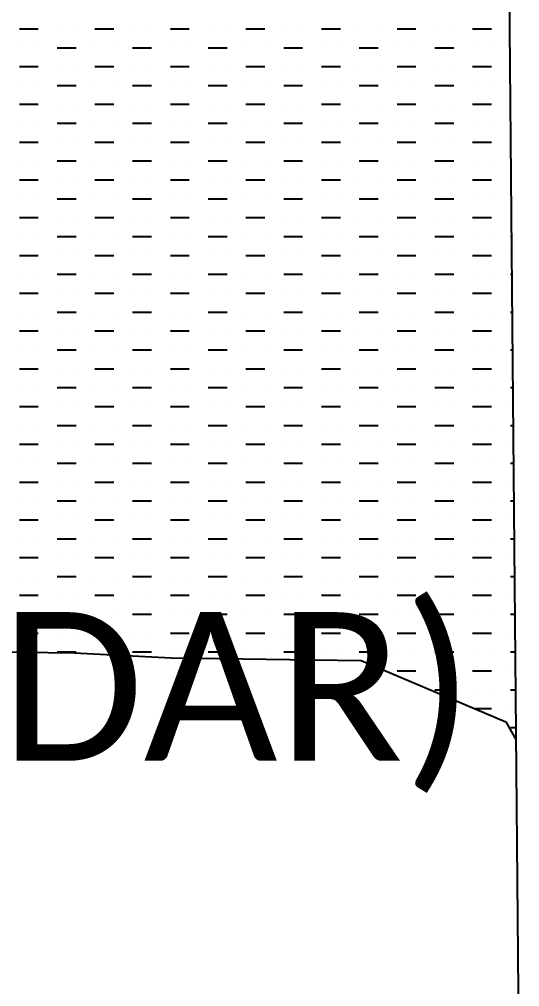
# Model space of a CAD drawing. Header units: metres. Extents: x 268261 to 270041, y 2134369 to 2136978.
# Drawn here: x 269392 to 269729, y 2135674 to 2136324 of the extents above; entities that cross this region are included whole.
import ezdxf

# ---------------------------------------------------------------- set-up
doc = ezdxf.new("R2010")
doc.units = ezdxf.units.M
doc.layers.add('MUDFLATS', color=40, linetype='Continuous')
doc.layers.add('VILLAGE NAME', color=250, linetype='Continuous')
doc.styles.add('MtXpl_Calibri', font='calibri.ttf')

msp = doc.modelspace()

# ---------------------------------------------------------------- linework, layer by layer
at = {"color": 3}
msp.add_lwpolyline([(268857.34, 2136978.19), (269346.23, 2136809.51), (269716.76, 2136890.95), (269728.83, 2135570.42)], dxfattribs=at)
at = {"layer": 'MUDFLATS', "linetype": 'Continuous'}
for p, q in [((269392.4, 2136317.8), (269405.1, 2136317.8)), ((269417.8, 2136317.8), (269417.8, 2136317.8)), ((269430.5, 2136317.8), (269430.5, 2136317.8)), ((269443.2, 2136317.8), (269455.9, 2136317.8)), ((269468.6, 2136317.8), (269468.6, 2136317.8)), ((269481.3, 2136317.8), (269481.3, 2136317.8)), ((269494, 2136317.8), (269506.7, 2136317.8)), ((269519.4, 2136317.8), (269519.4, 2136317.8)), ((269532.1, 2136317.8), (269532.1, 2136317.8)), ((269544.8, 2136317.8), (269557.5, 2136317.8)), ((269570.2, 2136317.8), (269570.2, 2136317.8)), ((269582.9, 2136317.8), (269582.9, 2136317.8)), ((269595.6, 2136317.8), (269608.3, 2136317.8)), ((269621, 2136317.8), (269621, 2136317.8)), ((269633.7, 2136317.8), (269633.7, 2136317.8)), ((269646.4, 2136317.8), (269659.1, 2136317.8)), ((269671.8, 2136317.8), (269671.8, 2136317.8)), ((269684.5, 2136317.8), (269684.5, 2136317.8)), ((269697.2, 2136317.8), (269709.9, 2136317.8)), ((269392.4, 2136305.1), (269392.4, 2136305.1)), ((269405.1, 2136305.1), (269405.1, 2136305.1)), ((269417.8, 2136305.1), (269430.5, 2136305.1)), ((269443.2, 2136305.1), (269443.2, 2136305.1)), ((269455.9, 2136305.1), (269455.9, 2136305.1)), ((269468.6, 2136305.1), (269481.3, 2136305.1)), ((269494, 2136305.1), (269494, 2136305.1)), ((269506.7, 2136305.1), (269506.7, 2136305.1)), ((269519.4, 2136305.1), (269532.1, 2136305.1)), ((269544.8, 2136305.1), (269544.8, 2136305.1)), ((269557.5, 2136305.1), (269557.5, 2136305.1)), ((269570.2, 2136305.1), (269582.9, 2136305.1)), ((269595.6, 2136305.1), (269595.6, 2136305.1)), ((269608.3, 2136305.1), (269608.3, 2136305.1)), ((269621, 2136305.1), (269633.7, 2136305.1)), ((269646.4, 2136305.1), (269646.4, 2136305.1)), ((269659.1, 2136305.1), (269659.1, 2136305.1)), ((269671.8, 2136305.1), (269684.5, 2136305.1)), ((269697.2, 2136305.1), (269697.2, 2136305.1)), ((269709.9, 2136305.1), (269709.9, 2136305.1)), ((269392.4, 2136292.4), (269405.1, 2136292.4)), ((269417.8, 2136292.4), (269417.8, 2136292.4)), ((269430.5, 2136292.4), (269430.5, 2136292.4)), ((269443.2, 2136292.4), (269455.9, 2136292.4)), ((269468.6, 2136292.4), (269468.6, 2136292.4)), ((269481.3, 2136292.4), (269481.3, 2136292.4)), ((269494, 2136292.4), (269506.7, 2136292.4)), ((269519.4, 2136292.4), (269519.4, 2136292.4)), ((269532.1, 2136292.4), (269532.1, 2136292.4)), ((269544.8, 2136292.4), (269557.5, 2136292.4)), ((269570.2, 2136292.4), (269570.2, 2136292.4)), ((269582.9, 2136292.4), (269582.9, 2136292.4)), ((269595.6, 2136292.4), (269608.3, 2136292.4)), ((269621, 2136292.4), (269621, 2136292.4)), ((269633.7, 2136292.4), (269633.7, 2136292.4)), ((269646.4, 2136292.4), (269659.1, 2136292.4)), ((269671.8, 2136292.4), (269671.8, 2136292.4)), ((269684.5, 2136292.4), (269684.5, 2136292.4)), ((269697.2, 2136292.4), (269709.9, 2136292.4)), ((269392.4, 2136279.7), (269392.4, 2136279.7)), ((269405.1, 2136279.7), (269405.1, 2136279.7)), ((269417.8, 2136279.7), (269430.5, 2136279.7)), ((269443.2, 2136279.7), (269443.2, 2136279.7)), ((269455.9, 2136279.7), (269455.9, 2136279.7)), ((269468.6, 2136279.7), (269481.3, 2136279.7)), ((269494, 2136279.7), (269494, 2136279.7)), ((269506.7, 2136279.7), (269506.7, 2136279.7)), ((269519.4, 2136279.7), (269532.1, 2136279.7)), ((269544.8, 2136279.7), (269544.8, 2136279.7)), ((269557.5, 2136279.7), (269557.5, 2136279.7)), ((269570.2, 2136279.7), (269582.9, 2136279.7)), ((269595.6, 2136279.7), (269595.6, 2136279.7)), ((269608.3, 2136279.7), (269608.3, 2136279.7)), ((269621, 2136279.7), (269633.7, 2136279.7)), ((269646.4, 2136279.7), (269646.4, 2136279.7)), ((269659.1, 2136279.7), (269659.1, 2136279.7)), ((269671.8, 2136279.7), (269684.5, 2136279.7)), ((269697.2, 2136279.7), (269697.2, 2136279.7)), ((269709.9, 2136279.7), (269709.9, 2136279.7)), ((269392.4, 2136267), (269405.1, 2136267)), ((269417.8, 2136267), (269417.8, 2136267)), ((269430.5, 2136267), (269430.5, 2136267)), ((269443.2, 2136267), (269455.9, 2136267)), ((269468.6, 2136267), (269468.6, 2136267)), ((269481.3, 2136267), (269481.3, 2136267)), ((269494, 2136267), (269506.7, 2136267)), ((269519.4, 2136267), (269519.4, 2136267)), ((269532.1, 2136267), (269532.1, 2136267)), ((269544.8, 2136267), (269557.5, 2136267)), ((269570.2, 2136267), (269570.2, 2136267)), ((269582.9, 2136267), (269582.9, 2136267)), ((269595.6, 2136267), (269608.3, 2136267)), ((269621, 2136267), (269621, 2136267)), ((269633.7, 2136267), (269633.7, 2136267)), ((269646.4, 2136267), (269659.1, 2136267)), ((269671.8, 2136267), (269671.8, 2136267)), ((269684.5, 2136267), (269684.5, 2136267)), ((269697.2, 2136267), (269709.9, 2136267)), ((269392.4, 2136254.3), (269392.4, 2136254.3)), ((269405.1, 2136254.3), (269405.1, 2136254.3)), ((269417.8, 2136254.3), (269430.5, 2136254.3)), ((269443.2, 2136254.3), (269443.2, 2136254.3)), ((269455.9, 2136254.3), (269455.9, 2136254.3)), ((269468.6, 2136254.3), (269481.3, 2136254.3)), ((269494, 2136254.3), (269494, 2136254.3)), ((269506.7, 2136254.3), (269506.7, 2136254.3)), ((269519.4, 2136254.3), (269532.1, 2136254.3)), ((269544.8, 2136254.3), (269544.8, 2136254.3)), ((269557.5, 2136254.3), (269557.5, 2136254.3)), ((269570.2, 2136254.3), (269582.9, 2136254.3)), ((269595.6, 2136254.3), (269595.6, 2136254.3)), ((269608.3, 2136254.3), (269608.3, 2136254.3)), ((269621, 2136254.3), (269633.7, 2136254.3)), ((269646.4, 2136254.3), (269646.4, 2136254.3)), ((269659.1, 2136254.3), (269659.1, 2136254.3)), ((269671.8, 2136254.3), (269684.5, 2136254.3)), ((269697.2, 2136254.3), (269697.2, 2136254.3)), ((269709.9, 2136254.3), (269709.9, 2136254.3)), ((269392.4, 2136241.6), (269405.1, 2136241.6)), ((269417.8, 2136241.6), (269417.8, 2136241.6)), ((269430.5, 2136241.6), (269430.5, 2136241.6)), ((269443.2, 2136241.6), (269455.9, 2136241.6)), ((269468.6, 2136241.6), (269468.6, 2136241.6)), ((269481.3, 2136241.6), (269481.3, 2136241.6)), ((269494, 2136241.6), (269506.7, 2136241.6)), ((269519.4, 2136241.6), (269519.4, 2136241.6)), ((269532.1, 2136241.6), (269532.1, 2136241.6)), ((269544.8, 2136241.6), (269557.5, 2136241.6)), ((269570.2, 2136241.6), (269570.2, 2136241.6)), ((269582.9, 2136241.6), (269582.9, 2136241.6)), ((269595.6, 2136241.6), (269608.3, 2136241.6)), ((269621, 2136241.6), (269621, 2136241.6)), ((269633.7, 2136241.6), (269633.7, 2136241.6)), ((269646.4, 2136241.6), (269659.1, 2136241.6)), ((269671.8, 2136241.6), (269671.8, 2136241.6)), ((269684.5, 2136241.6), (269684.5, 2136241.6)), ((269697.2, 2136241.6), (269709.9, 2136241.6)), ((269722.6, 2136241.6), (269722.6, 2136241.6)), ((269392.4, 2136228.9), (269392.4, 2136228.9)), ((269405.1, 2136228.9), (269405.1, 2136228.9)), ((269417.8, 2136228.9), (269430.5, 2136228.9)), ((269443.2, 2136228.9), (269443.2, 2136228.9)), ((269455.9, 2136228.9), (269455.9, 2136228.9)), ((269468.6, 2136228.9), (269481.3, 2136228.9)), ((269494, 2136228.9), (269494, 2136228.9)), ((269506.7, 2136228.9), (269506.7, 2136228.9)), ((269519.4, 2136228.9), (269532.1, 2136228.9)), ((269544.8, 2136228.9), (269544.8, 2136228.9)), ((269557.5, 2136228.9), (269557.5, 2136228.9)), ((269570.2, 2136228.9), (269582.9, 2136228.9)), ((269595.6, 2136228.9), (269595.6, 2136228.9)), ((269608.3, 2136228.9), (269608.3, 2136228.9)), ((269621, 2136228.9), (269633.7, 2136228.9)), ((269646.4, 2136228.9), (269646.4, 2136228.9)), ((269659.1, 2136228.9), (269659.1, 2136228.9)), ((269671.8, 2136228.9), (269684.5, 2136228.9)), ((269697.2, 2136228.9), (269697.2, 2136228.9)), ((269709.9, 2136228.9), (269709.9, 2136228.9)), ((269722.6, 2136228.9), (269722.81, 2136228.9)), ((269392.4, 2136216.2), (269405.1, 2136216.2)), ((269417.8, 2136216.2), (269417.8, 2136216.2)), ((269430.5, 2136216.2), (269430.5, 2136216.2)), ((269443.2, 2136216.2), (269455.9, 2136216.2)), ((269468.6, 2136216.2), (269468.6, 2136216.2)), ((269481.3, 2136216.2), (269481.3, 2136216.2)), ((269494, 2136216.2), (269506.7, 2136216.2)), ((269519.4, 2136216.2), (269519.4, 2136216.2)), ((269532.1, 2136216.2), (269532.1, 2136216.2)), ((269544.8, 2136216.2), (269557.5, 2136216.2)), ((269570.2, 2136216.2), (269570.2, 2136216.2)), ((269582.9, 2136216.2), (269582.9, 2136216.2)), ((269595.6, 2136216.2), (269608.3, 2136216.2)), ((269621, 2136216.2), (269621, 2136216.2)), ((269633.7, 2136216.2), (269633.7, 2136216.2)), ((269646.4, 2136216.2), (269659.1, 2136216.2)), ((269671.8, 2136216.2), (269671.8, 2136216.2)), ((269684.5, 2136216.2), (269684.5, 2136216.2)), ((269697.2, 2136216.2), (269709.9, 2136216.2)), ((269722.6, 2136216.2), (269722.6, 2136216.2)), ((269392.4, 2136203.5), (269392.4, 2136203.5)), ((269405.1, 2136203.5), (269405.1, 2136203.5)), ((269417.8, 2136203.5), (269430.5, 2136203.5)), ((269443.2, 2136203.5), (269443.2, 2136203.5)), ((269455.9, 2136203.5), (269455.9, 2136203.5)), ((269468.6, 2136203.5), (269481.3, 2136203.5)), ((269494, 2136203.5), (269494, 2136203.5)), ((269506.7, 2136203.5), (269506.7, 2136203.5)), ((269519.4, 2136203.5), (269532.1, 2136203.5)), ((269544.8, 2136203.5), (269544.8, 2136203.5)), ((269557.5, 2136203.5), (269557.5, 2136203.5)), ((269570.2, 2136203.5), (269582.9, 2136203.5)), ((269595.6, 2136203.5), (269595.6, 2136203.5)), ((269608.3, 2136203.5), (269608.3, 2136203.5)), ((269621, 2136203.5), (269633.7, 2136203.5)), ((269646.4, 2136203.5), (269646.4, 2136203.5)), ((269659.1, 2136203.5), (269659.1, 2136203.5)), ((269671.8, 2136203.5), (269684.5, 2136203.5)), ((269697.2, 2136203.5), (269697.2, 2136203.5)), ((269709.9, 2136203.5), (269709.9, 2136203.5)), ((269722.6, 2136203.5), (269723.04, 2136203.5)), ((269392.4, 2136190.8), (269405.1, 2136190.8)), ((269417.8, 2136190.8), (269417.8, 2136190.8)), ((269430.5, 2136190.8), (269430.5, 2136190.8)), ((269443.2, 2136190.8), (269455.9, 2136190.8)), ((269468.6, 2136190.8), (269468.6, 2136190.8)), ((269481.3, 2136190.8), (269481.3, 2136190.8)), ((269494, 2136190.8), (269506.7, 2136190.8)), ((269519.4, 2136190.8), (269519.4, 2136190.8)), ((269532.1, 2136190.8), (269532.1, 2136190.8)), ((269544.8, 2136190.8), (269557.5, 2136190.8)), ((269570.2, 2136190.8), (269570.2, 2136190.8)), ((269582.9, 2136190.8), (269582.9, 2136190.8)), ((269595.6, 2136190.8), (269608.3, 2136190.8)), ((269621, 2136190.8), (269621, 2136190.8)), ((269633.7, 2136190.8), (269633.7, 2136190.8)), ((269646.4, 2136190.8), (269659.1, 2136190.8)), ((269671.8, 2136190.8), (269671.8, 2136190.8)), ((269684.5, 2136190.8), (269684.5, 2136190.8)), ((269697.2, 2136190.8), (269709.9, 2136190.8)), ((269722.6, 2136190.8), (269722.6, 2136190.8)), ((269392.4, 2136178.1), (269392.4, 2136178.1)), ((269405.1, 2136178.1), (269405.1, 2136178.1)), ((269417.8, 2136178.1), (269430.5, 2136178.1)), ((269443.2, 2136178.1), (269443.2, 2136178.1)), ((269455.9, 2136178.1), (269455.9, 2136178.1)), ((269468.6, 2136178.1), (269481.3, 2136178.1)), ((269494, 2136178.1), (269494, 2136178.1)), ((269506.7, 2136178.1), (269506.7, 2136178.1)), ((269519.4, 2136178.1), (269532.1, 2136178.1)), ((269544.8, 2136178.1), (269544.8, 2136178.1)), ((269557.5, 2136178.1), (269557.5, 2136178.1)), ((269570.2, 2136178.1), (269582.9, 2136178.1)), ((269595.6, 2136178.1), (269595.6, 2136178.1)), ((269608.3, 2136178.1), (269608.3, 2136178.1)), ((269621, 2136178.1), (269633.7, 2136178.1)), ((269646.4, 2136178.1), (269646.4, 2136178.1)), ((269659.1, 2136178.1), (269659.1, 2136178.1)), ((269671.8, 2136178.1), (269684.5, 2136178.1)), ((269697.2, 2136178.1), (269697.2, 2136178.1)), ((269709.9, 2136178.1), (269709.9, 2136178.1)), ((269722.6, 2136178.1), (269723.27, 2136178.1)), ((269392.4, 2136165.4), (269405.1, 2136165.4)), ((269417.8, 2136165.4), (269417.8, 2136165.4)), ((269430.5, 2136165.4), (269430.5, 2136165.4)), ((269443.2, 2136165.4), (269455.9, 2136165.4)), ((269468.6, 2136165.4), (269468.6, 2136165.4)), ((269481.3, 2136165.4), (269481.3, 2136165.4)), ((269494, 2136165.4), (269506.7, 2136165.4)), ((269519.4, 2136165.4), (269519.4, 2136165.4)), ((269532.1, 2136165.4), (269532.1, 2136165.4)), ((269544.8, 2136165.4), (269557.5, 2136165.4)), ((269570.2, 2136165.4), (269570.2, 2136165.4)), ((269582.9, 2136165.4), (269582.9, 2136165.4)), ((269595.6, 2136165.4), (269608.3, 2136165.4)), ((269621, 2136165.4), (269621, 2136165.4)), ((269633.7, 2136165.4), (269633.7, 2136165.4)), ((269646.4, 2136165.4), (269659.1, 2136165.4)), ((269671.8, 2136165.4), (269671.8, 2136165.4)), ((269684.5, 2136165.4), (269684.5, 2136165.4)), ((269697.2, 2136165.4), (269709.9, 2136165.4)), ((269722.6, 2136165.4), (269722.6, 2136165.4)), ((269392.4, 2136152.7), (269392.4, 2136152.7)), ((269405.1, 2136152.7), (269405.1, 2136152.7)), ((269417.8, 2136152.7), (269430.5, 2136152.7)), ((269443.2, 2136152.7), (269443.2, 2136152.7)), ((269455.9, 2136152.7), (269455.9, 2136152.7)), ((269468.6, 2136152.7), (269481.3, 2136152.7)), ((269494, 2136152.7), (269494, 2136152.7)), ((269506.7, 2136152.7), (269506.7, 2136152.7)), ((269519.4, 2136152.7), (269532.1, 2136152.7)), ((269544.8, 2136152.7), (269544.8, 2136152.7)), ((269557.5, 2136152.7), (269557.5, 2136152.7)), ((269570.2, 2136152.7), (269582.9, 2136152.7)), ((269595.6, 2136152.7), (269595.6, 2136152.7)), ((269608.3, 2136152.7), (269608.3, 2136152.7)), ((269621, 2136152.7), (269633.7, 2136152.7)), ((269646.4, 2136152.7), (269646.4, 2136152.7)), ((269659.1, 2136152.7), (269659.1, 2136152.7)), ((269671.8, 2136152.7), (269684.5, 2136152.7)), ((269697.2, 2136152.7), (269697.2, 2136152.7)), ((269709.9, 2136152.7), (269709.9, 2136152.7)), ((269722.6, 2136152.7), (269723.51, 2136152.7)), ((269392.4, 2136140), (269405.1, 2136140)), ((269417.8, 2136140), (269417.8, 2136140)), ((269430.5, 2136140), (269430.5, 2136140)), ((269443.2, 2136140), (269455.9, 2136140)), ((269468.6, 2136140), (269468.6, 2136140)), ((269481.3, 2136140), (269481.3, 2136140)), ((269494, 2136140), (269506.7, 2136140)), ((269519.4, 2136140), (269519.4, 2136140)), ((269532.1, 2136140), (269532.1, 2136140)), ((269544.8, 2136140), (269557.5, 2136140)), ((269570.2, 2136140), (269570.2, 2136140)), ((269582.9, 2136140), (269582.9, 2136140)), ((269595.6, 2136140), (269608.3, 2136140)), ((269621, 2136140), (269621, 2136140)), ((269633.7, 2136140), (269633.7, 2136140)), ((269646.4, 2136140), (269659.1, 2136140)), ((269671.8, 2136140), (269671.8, 2136140)), ((269684.5, 2136140), (269684.5, 2136140)), ((269697.2, 2136140), (269709.9, 2136140)), ((269722.6, 2136140), (269722.6, 2136140)), ((269392.4, 2136127.3), (269392.4, 2136127.3)), ((269405.1, 2136127.3), (269405.1, 2136127.3)), ((269417.8, 2136127.3), (269430.5, 2136127.3)), ((269443.2, 2136127.3), (269443.2, 2136127.3)), ((269455.9, 2136127.3), (269455.9, 2136127.3)), ((269468.6, 2136127.3), (269481.3, 2136127.3)), ((269494, 2136127.3), (269494, 2136127.3)), ((269506.7, 2136127.3), (269506.7, 2136127.3)), ((269519.4, 2136127.3), (269532.1, 2136127.3)), ((269544.8, 2136127.3), (269544.8, 2136127.3)), ((269557.5, 2136127.3), (269557.5, 2136127.3)), ((269570.2, 2136127.3), (269582.9, 2136127.3)), ((269595.6, 2136127.3), (269595.6, 2136127.3)), ((269608.3, 2136127.3), (269608.3, 2136127.3)), ((269621, 2136127.3), (269633.7, 2136127.3)), ((269646.4, 2136127.3), (269646.4, 2136127.3)), ((269659.1, 2136127.3), (269659.1, 2136127.3)), ((269671.8, 2136127.3), (269684.5, 2136127.3)), ((269697.2, 2136127.3), (269697.2, 2136127.3)), ((269709.9, 2136127.3), (269709.9, 2136127.3)), ((269722.6, 2136127.3), (269723.74, 2136127.3)), ((269392.4, 2136114.6), (269405.1, 2136114.6)), ((269417.8, 2136114.6), (269417.8, 2136114.6)), ((269430.5, 2136114.6), (269430.5, 2136114.6)), ((269443.2, 2136114.6), (269455.9, 2136114.6)), ((269468.6, 2136114.6), (269468.6, 2136114.6)), ((269481.3, 2136114.6), (269481.3, 2136114.6)), ((269494, 2136114.6), (269506.7, 2136114.6)), ((269519.4, 2136114.6), (269519.4, 2136114.6)), ((269532.1, 2136114.6), (269532.1, 2136114.6)), ((269544.8, 2136114.6), (269557.5, 2136114.6)), ((269570.2, 2136114.6), (269570.2, 2136114.6)), ((269582.9, 2136114.6), (269582.9, 2136114.6)), ((269595.6, 2136114.6), (269608.3, 2136114.6)), ((269621, 2136114.6), (269621, 2136114.6)), ((269633.7, 2136114.6), (269633.7, 2136114.6)), ((269646.4, 2136114.6), (269659.1, 2136114.6)), ((269671.8, 2136114.6), (269671.8, 2136114.6)), ((269684.5, 2136114.6), (269684.5, 2136114.6)), ((269697.2, 2136114.6), (269709.9, 2136114.6)), ((269722.6, 2136114.6), (269722.6, 2136114.6)), ((269392.4, 2136101.9), (269392.4, 2136101.9)), ((269405.1, 2136101.9), (269405.1, 2136101.9)), ((269417.8, 2136101.9), (269430.5, 2136101.9)), ((269443.2, 2136101.9), (269443.2, 2136101.9)), ((269455.9, 2136101.9), (269455.9, 2136101.9)), ((269468.6, 2136101.9), (269481.3, 2136101.9)), ((269494, 2136101.9), (269494, 2136101.9)), ((269506.7, 2136101.9), (269506.7, 2136101.9)), ((269519.4, 2136101.9), (269532.1, 2136101.9)), ((269544.8, 2136101.9), (269544.8, 2136101.9)), ((269557.5, 2136101.9), (269557.5, 2136101.9)), ((269570.2, 2136101.9), (269582.9, 2136101.9)), ((269595.6, 2136101.9), (269595.6, 2136101.9)), ((269608.3, 2136101.9), (269608.3, 2136101.9)), ((269621, 2136101.9), (269633.7, 2136101.9)), ((269646.4, 2136101.9), (269646.4, 2136101.9)), ((269659.1, 2136101.9), (269659.1, 2136101.9)), ((269671.8, 2136101.9), (269684.5, 2136101.9)), ((269697.2, 2136101.9), (269697.2, 2136101.9)), ((269709.9, 2136101.9), (269709.9, 2136101.9)), ((269722.6, 2136101.9), (269723.97, 2136101.9)), ((269392.4, 2136089.2), (269405.1, 2136089.2)), ((269417.8, 2136089.2), (269417.8, 2136089.2)), ((269430.5, 2136089.2), (269430.5, 2136089.2)), ((269443.2, 2136089.2), (269455.9, 2136089.2)), ((269468.6, 2136089.2), (269468.6, 2136089.2)), ((269481.3, 2136089.2), (269481.3, 2136089.2)), ((269494, 2136089.2), (269506.7, 2136089.2)), ((269519.4, 2136089.2), (269519.4, 2136089.2)), ((269532.1, 2136089.2), (269532.1, 2136089.2)), ((269544.8, 2136089.2), (269557.5, 2136089.2)), ((269570.2, 2136089.2), (269570.2, 2136089.2)), ((269582.9, 2136089.2), (269582.9, 2136089.2)), ((269595.6, 2136089.2), (269608.3, 2136089.2)), ((269621, 2136089.2), (269621, 2136089.2)), ((269633.7, 2136089.2), (269633.7, 2136089.2)), ((269646.4, 2136089.2), (269659.1, 2136089.2)), ((269671.8, 2136089.2), (269671.8, 2136089.2)), ((269684.5, 2136089.2), (269684.5, 2136089.2)), ((269697.2, 2136089.2), (269709.9, 2136089.2)), ((269722.6, 2136089.2), (269722.6, 2136089.2)), ((269392.4, 2136076.5), (269392.4, 2136076.5)), ((269405.1, 2136076.5), (269405.1, 2136076.5)), ((269417.8, 2136076.5), (269430.5, 2136076.5)), ((269443.2, 2136076.5), (269443.2, 2136076.5)), ((269455.9, 2136076.5), (269455.9, 2136076.5)), ((269468.6, 2136076.5), (269481.3, 2136076.5)), ((269494, 2136076.5), (269494, 2136076.5)), ((269506.7, 2136076.5), (269506.7, 2136076.5)), ((269519.4, 2136076.5), (269532.1, 2136076.5)), ((269544.8, 2136076.5), (269544.8, 2136076.5)), ((269557.5, 2136076.5), (269557.5, 2136076.5)), ((269570.2, 2136076.5), (269582.9, 2136076.5)), ((269595.6, 2136076.5), (269595.6, 2136076.5)), ((269608.3, 2136076.5), (269608.3, 2136076.5)), ((269621, 2136076.5), (269633.7, 2136076.5)), ((269646.4, 2136076.5), (269646.4, 2136076.5)), ((269659.1, 2136076.5), (269659.1, 2136076.5)), ((269671.8, 2136076.5), (269684.5, 2136076.5)), ((269697.2, 2136076.5), (269697.2, 2136076.5)), ((269709.9, 2136076.5), (269709.9, 2136076.5)), ((269722.6, 2136076.5), (269724.2, 2136076.5)), ((269392.4, 2136063.8), (269405.1, 2136063.8)), ((269417.8, 2136063.8), (269417.8, 2136063.8)), ((269430.5, 2136063.8), (269430.5, 2136063.8)), ((269443.2, 2136063.8), (269455.9, 2136063.8)), ((269468.6, 2136063.8), (269468.6, 2136063.8)), ((269481.3, 2136063.8), (269481.3, 2136063.8)), ((269494, 2136063.8), (269506.7, 2136063.8)), ((269519.4, 2136063.8), (269519.4, 2136063.8)), ((269532.1, 2136063.8), (269532.1, 2136063.8)), ((269544.8, 2136063.8), (269557.5, 2136063.8)), ((269570.2, 2136063.8), (269570.2, 2136063.8)), ((269582.9, 2136063.8), (269582.9, 2136063.8)), ((269595.6, 2136063.8), (269608.3, 2136063.8)), ((269621, 2136063.8), (269621, 2136063.8)), ((269633.7, 2136063.8), (269633.7, 2136063.8)), ((269646.4, 2136063.8), (269659.1, 2136063.8)), ((269671.8, 2136063.8), (269671.8, 2136063.8)), ((269684.5, 2136063.8), (269684.5, 2136063.8)), ((269697.2, 2136063.8), (269709.9, 2136063.8)), ((269722.6, 2136063.8), (269722.6, 2136063.8)), ((269392.4, 2136051.1), (269392.4, 2136051.1)), ((269405.1, 2136051.1), (269405.1, 2136051.1)), ((269417.8, 2136051.1), (269430.5, 2136051.1)), ((269443.2, 2136051.1), (269443.2, 2136051.1)), ((269455.9, 2136051.1), (269455.9, 2136051.1)), ((269468.6, 2136051.1), (269481.3, 2136051.1)), ((269494, 2136051.1), (269494, 2136051.1)), ((269506.7, 2136051.1), (269506.7, 2136051.1)), ((269519.4, 2136051.1), (269532.1, 2136051.1)), ((269544.8, 2136051.1), (269544.8, 2136051.1)), ((269557.5, 2136051.1), (269557.5, 2136051.1)), ((269570.2, 2136051.1), (269582.9, 2136051.1)), ((269595.6, 2136051.1), (269595.6, 2136051.1)), ((269608.3, 2136051.1), (269608.3, 2136051.1)), ((269621, 2136051.1), (269633.7, 2136051.1)), ((269646.4, 2136051.1), (269646.4, 2136051.1)), ((269659.1, 2136051.1), (269659.1, 2136051.1)), ((269671.8, 2136051.1), (269684.5, 2136051.1)), ((269697.2, 2136051.1), (269697.2, 2136051.1)), ((269709.9, 2136051.1), (269709.9, 2136051.1)), ((269722.6, 2136051.1), (269724.43, 2136051.1)), ((269392.4, 2136038.4), (269405.1, 2136038.4)), ((269417.8, 2136038.4), (269417.8, 2136038.4)), ((269430.5, 2136038.4), (269430.5, 2136038.4)), ((269443.2, 2136038.4), (269455.9, 2136038.4)), ((269468.6, 2136038.4), (269468.6, 2136038.4)), ((269481.3, 2136038.4), (269481.3, 2136038.4)), ((269494, 2136038.4), (269506.7, 2136038.4)), ((269519.4, 2136038.4), (269519.4, 2136038.4)), ((269532.1, 2136038.4), (269532.1, 2136038.4)), ((269544.8, 2136038.4), (269557.5, 2136038.4)), ((269570.2, 2136038.4), (269570.2, 2136038.4)), ((269582.9, 2136038.4), (269582.9, 2136038.4)), ((269595.6, 2136038.4), (269608.3, 2136038.4)), ((269621, 2136038.4), (269621, 2136038.4)), ((269633.7, 2136038.4), (269633.7, 2136038.4)), ((269646.4, 2136038.4), (269659.1, 2136038.4)), ((269671.8, 2136038.4), (269671.8, 2136038.4)), ((269684.5, 2136038.4), (269684.5, 2136038.4)), ((269697.2, 2136038.4), (269709.9, 2136038.4)), ((269722.6, 2136038.4), (269722.6, 2136038.4)), ((269392.4, 2136025.7), (269392.4, 2136025.7)), ((269405.1, 2136025.7), (269405.1, 2136025.7)), ((269417.8, 2136025.7), (269430.5, 2136025.7)), ((269443.2, 2136025.7), (269443.2, 2136025.7)), ((269455.9, 2136025.7), (269455.9, 2136025.7)), ((269468.6, 2136025.7), (269481.3, 2136025.7)), ((269494, 2136025.7), (269494, 2136025.7)), ((269506.7, 2136025.7), (269506.7, 2136025.7)), ((269519.4, 2136025.7), (269532.1, 2136025.7)), ((269544.8, 2136025.7), (269544.8, 2136025.7)), ((269557.5, 2136025.7), (269557.5, 2136025.7)), ((269570.2, 2136025.7), (269582.9, 2136025.7)), ((269595.6, 2136025.7), (269595.6, 2136025.7)), ((269608.3, 2136025.7), (269608.3, 2136025.7)), ((269621, 2136025.7), (269633.7, 2136025.7)), ((269646.4, 2136025.7), (269646.4, 2136025.7)), ((269659.1, 2136025.7), (269659.1, 2136025.7)), ((269671.8, 2136025.7), (269684.5, 2136025.7)), ((269697.2, 2136025.7), (269697.2, 2136025.7)), ((269709.9, 2136025.7), (269709.9, 2136025.7)), ((269722.6, 2136025.7), (269724.67, 2136025.7)), ((269392.4, 2136013), (269405.1, 2136013)), ((269417.8, 2136013), (269417.8, 2136013)), ((269430.5, 2136013), (269430.5, 2136013)), ((269443.2, 2136013), (269455.9, 2136013)), ((269468.6, 2136013), (269468.6, 2136013)), ((269481.3, 2136013), (269481.3, 2136013)), ((269494, 2136013), (269506.7, 2136013)), ((269519.4, 2136013), (269519.4, 2136013)), ((269532.1, 2136013), (269532.1, 2136013)), ((269544.8, 2136013), (269557.5, 2136013)), ((269570.2, 2136013), (269570.2, 2136013)), ((269582.9, 2136013), (269582.9, 2136013)), ((269595.6, 2136013), (269608.3, 2136013)), ((269621, 2136013), (269621, 2136013)), ((269633.7, 2136013), (269633.7, 2136013)), ((269646.4, 2136013), (269659.1, 2136013)), ((269671.8, 2136013), (269671.8, 2136013)), ((269684.5, 2136013), (269684.5, 2136013)), ((269697.2, 2136013), (269709.9, 2136013)), ((269722.6, 2136013), (269722.6, 2136013)), ((269392.4, 2136000.3), (269392.4, 2136000.3)), ((269405.1, 2136000.3), (269405.1, 2136000.3)), ((269417.8, 2136000.3), (269430.5, 2136000.3)), ((269443.2, 2136000.3), (269443.2, 2136000.3)), ((269455.9, 2136000.3), (269455.9, 2136000.3)), ((269468.6, 2136000.3), (269481.3, 2136000.3)), ((269494, 2136000.3), (269494, 2136000.3)), ((269506.7, 2136000.3), (269506.7, 2136000.3)), ((269519.4, 2136000.3), (269532.1, 2136000.3)), ((269544.8, 2136000.3), (269544.8, 2136000.3)), ((269557.5, 2136000.3), (269557.5, 2136000.3)), ((269570.2, 2136000.3), (269582.9, 2136000.3)), ((269595.6, 2136000.3), (269595.6, 2136000.3)), ((269608.3, 2136000.3), (269608.3, 2136000.3)), ((269621, 2136000.3), (269633.7, 2136000.3)), ((269646.4, 2136000.3), (269646.4, 2136000.3)), ((269659.1, 2136000.3), (269659.1, 2136000.3)), ((269671.8, 2136000.3), (269684.5, 2136000.3)), ((269697.2, 2136000.3), (269697.2, 2136000.3)), ((269709.9, 2136000.3), (269709.9, 2136000.3)), ((269722.6, 2136000.3), (269724.9, 2136000.3)), ((269392.4, 2135987.6), (269405.1, 2135987.6)), ((269417.8, 2135987.6), (269417.8, 2135987.6)), ((269430.5, 2135987.6), (269430.5, 2135987.6)), ((269443.2, 2135987.6), (269455.9, 2135987.6)), ((269468.6, 2135987.6), (269468.6, 2135987.6)), ((269481.3, 2135987.6), (269481.3, 2135987.6)), ((269494, 2135987.6), (269506.7, 2135987.6)), ((269519.4, 2135987.6), (269519.4, 2135987.6)), ((269532.1, 2135987.6), (269532.1, 2135987.6)), ((269544.8, 2135987.6), (269557.5, 2135987.6)), ((269570.2, 2135987.6), (269570.2, 2135987.6)), ((269582.9, 2135987.6), (269582.9, 2135987.6)), ((269595.6, 2135987.6), (269608.3, 2135987.6)), ((269621, 2135987.6), (269621, 2135987.6)), ((269633.7, 2135987.6), (269633.7, 2135987.6)), ((269646.4, 2135987.6), (269659.1, 2135987.6)), ((269671.8, 2135987.6), (269671.8, 2135987.6)), ((269684.5, 2135987.6), (269684.5, 2135987.6)), ((269697.2, 2135987.6), (269709.9, 2135987.6)), ((269722.6, 2135987.6), (269722.6, 2135987.6)), ((269392.4, 2135974.9), (269392.4, 2135974.9)), ((269405.1, 2135974.9), (269405.1, 2135974.9)), ((269417.8, 2135974.9), (269430.5, 2135974.9)), ((269443.2, 2135974.9), (269443.2, 2135974.9)), ((269455.9, 2135974.9), (269455.9, 2135974.9)), ((269468.6, 2135974.9), (269481.3, 2135974.9)), ((269494, 2135974.9), (269494, 2135974.9)), ((269506.7, 2135974.9), (269506.7, 2135974.9)), ((269519.4, 2135974.9), (269532.1, 2135974.9)), ((269544.8, 2135974.9), (269544.8, 2135974.9)), ((269557.5, 2135974.9), (269557.5, 2135974.9)), ((269570.2, 2135974.9), (269582.9, 2135974.9)), ((269595.6, 2135974.9), (269595.6, 2135974.9)), ((269608.3, 2135974.9), (269608.3, 2135974.9)), ((269621, 2135974.9), (269633.7, 2135974.9)), ((269646.4, 2135974.9), (269646.4, 2135974.9)), ((269659.1, 2135974.9), (269659.1, 2135974.9)), ((269671.8, 2135974.9), (269684.5, 2135974.9)), ((269697.2, 2135974.9), (269697.2, 2135974.9)), ((269709.9, 2135974.9), (269709.9, 2135974.9)), ((269722.6, 2135974.9), (269725.13, 2135974.9)), ((269392.4, 2135962.2), (269405.1, 2135962.2)), ((269417.8, 2135962.2), (269417.8, 2135962.2)), ((269430.5, 2135962.2), (269430.5, 2135962.2)), ((269443.2, 2135962.2), (269455.9, 2135962.2)), ((269468.6, 2135962.2), (269468.6, 2135962.2)), ((269481.3, 2135962.2), (269481.3, 2135962.2)), ((269494, 2135962.2), (269506.7, 2135962.2)), ((269519.4, 2135962.2), (269519.4, 2135962.2)), ((269532.1, 2135962.2), (269532.1, 2135962.2)), ((269544.8, 2135962.2), (269557.5, 2135962.2)), ((269570.2, 2135962.2), (269570.2, 2135962.2)), ((269582.9, 2135962.2), (269582.9, 2135962.2)), ((269595.6, 2135962.2), (269608.3, 2135962.2)), ((269621, 2135962.2), (269621, 2135962.2)), ((269633.7, 2135962.2), (269633.7, 2135962.2)), ((269646.4, 2135962.2), (269659.1, 2135962.2)), ((269671.8, 2135962.2), (269671.8, 2135962.2)), ((269684.5, 2135962.2), (269684.5, 2135962.2)), ((269697.2, 2135962.2), (269709.9, 2135962.2)), ((269722.6, 2135962.2), (269722.6, 2135962.2)), ((269392.4, 2135949.5), (269392.4, 2135949.5)), ((269405.1, 2135949.5), (269405.1, 2135949.5)), ((269417.8, 2135949.5), (269430.5, 2135949.5)), ((269443.2, 2135949.5), (269443.2, 2135949.5)), ((269455.9, 2135949.5), (269455.9, 2135949.5)), ((269468.6, 2135949.5), (269481.3, 2135949.5)), ((269494, 2135949.5), (269494, 2135949.5)), ((269506.7, 2135949.5), (269506.7, 2135949.5)), ((269519.4, 2135949.5), (269532.1, 2135949.5)), ((269544.8, 2135949.5), (269544.8, 2135949.5)), ((269557.5, 2135949.5), (269557.5, 2135949.5)), ((269570.2, 2135949.5), (269582.9, 2135949.5)), ((269595.6, 2135949.5), (269595.6, 2135949.5)), ((269608.3, 2135949.5), (269608.3, 2135949.5)), ((269621, 2135949.5), (269633.7, 2135949.5)), ((269646.4, 2135949.5), (269646.4, 2135949.5)), ((269659.1, 2135949.5), (269659.1, 2135949.5)), ((269671.8, 2135949.5), (269684.5, 2135949.5)), ((269697.2, 2135949.5), (269697.2, 2135949.5)), ((269709.9, 2135949.5), (269709.9, 2135949.5)), ((269722.6, 2135949.5), (269725.36, 2135949.5)), ((269392.4, 2135936.8), (269405.1, 2135936.8)), ((269417.8, 2135936.8), (269417.8, 2135936.8)), ((269430.5, 2135936.8), (269430.5, 2135936.8)), ((269443.2, 2135936.8), (269455.9, 2135936.8)), ((269468.6, 2135936.8), (269468.6, 2135936.8)), ((269481.3, 2135936.8), (269481.3, 2135936.8)), ((269494, 2135936.8), (269506.7, 2135936.8)), ((269519.4, 2135936.8), (269519.4, 2135936.8)), ((269532.1, 2135936.8), (269532.1, 2135936.8)), ((269544.8, 2135936.8), (269557.5, 2135936.8)), ((269570.2, 2135936.8), (269570.2, 2135936.8)), ((269582.9, 2135936.8), (269582.9, 2135936.8)), ((269595.6, 2135936.8), (269608.3, 2135936.8)), ((269621, 2135936.8), (269621, 2135936.8)), ((269633.7, 2135936.8), (269633.7, 2135936.8)), ((269646.4, 2135936.8), (269659.1, 2135936.8)), ((269671.8, 2135936.8), (269671.8, 2135936.8)), ((269684.5, 2135936.8), (269684.5, 2135936.8)), ((269697.2, 2135936.8), (269709.9, 2135936.8)), ((269722.6, 2135936.8), (269722.6, 2135936.8)), ((269392.4, 2135924.1), (269392.4, 2135924.1)), ((269405.1, 2135924.1), (269405.1, 2135924.1)), ((269417.8, 2135924.1), (269430.5, 2135924.1)), ((269443.2, 2135924.1), (269443.2, 2135924.1)), ((269455.9, 2135924.1), (269455.9, 2135924.1)), ((269468.6, 2135924.1), (269481.3, 2135924.1)), ((269494, 2135924.1), (269494, 2135924.1)), ((269506.7, 2135924.1), (269506.7, 2135924.1)), ((269519.4, 2135924.1), (269532.1, 2135924.1)), ((269544.8, 2135924.1), (269544.8, 2135924.1)), ((269557.5, 2135924.1), (269557.5, 2135924.1)), ((269570.2, 2135924.1), (269582.9, 2135924.1)), ((269595.6, 2135924.1), (269595.6, 2135924.1)), ((269608.3, 2135924.1), (269608.3, 2135924.1)), ((269621, 2135924.1), (269633.7, 2135924.1)), ((269646.4, 2135924.1), (269646.4, 2135924.1)), ((269659.1, 2135924.1), (269659.1, 2135924.1)), ((269671.8, 2135924.1), (269684.5, 2135924.1)), ((269697.2, 2135924.1), (269697.2, 2135924.1)), ((269709.9, 2135924.1), (269709.9, 2135924.1)), ((269722.6, 2135924.1), (269725.6, 2135924.1)), ((269392.4, 2135911.4), (269405.1, 2135911.4)), ((269417.8, 2135911.4), (269417.8, 2135911.4)), ((269430.5, 2135911.4), (269430.5, 2135911.4)), ((269443.2, 2135911.4), (269455.9, 2135911.4)), ((269468.6, 2135911.4), (269468.6, 2135911.4)), ((269481.3, 2135911.4), (269481.3, 2135911.4)), ((269494, 2135911.4), (269506.7, 2135911.4)), ((269519.4, 2135911.4), (269519.4, 2135911.4)), ((269532.1, 2135911.4), (269532.1, 2135911.4)), ((269544.8, 2135911.4), (269557.5, 2135911.4)), ((269570.2, 2135911.4), (269570.2, 2135911.4)), ((269582.9, 2135911.4), (269582.9, 2135911.4)), ((269595.6, 2135911.4), (269608.3, 2135911.4)), ((269621, 2135911.4), (269621, 2135911.4)), ((269633.7, 2135911.4), (269633.7, 2135911.4)), ((269646.4, 2135911.4), (269659.1, 2135911.4)), ((269671.8, 2135911.4), (269671.8, 2135911.4)), ((269684.5, 2135911.4), (269684.5, 2135911.4)), ((269697.2, 2135911.4), (269709.9, 2135911.4)), ((269722.6, 2135911.4), (269722.6, 2135911.4)), ((269405.1, 2135898.7), (269405.1, 2135898.7)), ((269417.8, 2135898.7), (269430.5, 2135898.7)), ((269443.2, 2135898.7), (269443.2, 2135898.7)), ((269455.9, 2135898.7), (269455.9, 2135898.7)), ((269468.6, 2135898.7), (269481.3, 2135898.7)), ((269494, 2135898.7), (269494, 2135898.7)), ((269506.7, 2135898.7), (269506.7, 2135898.7)), ((269519.4, 2135898.7), (269532.1, 2135898.7)), ((269544.8, 2135898.7), (269544.8, 2135898.7)), ((269557.5, 2135898.7), (269557.5, 2135898.7)), ((269570.2, 2135898.7), (269582.9, 2135898.7)), ((269595.6, 2135898.7), (269595.6, 2135898.7)), ((269608.3, 2135898.7), (269608.3, 2135898.7)), ((269621, 2135898.7), (269633.7, 2135898.7)), ((269646.4, 2135898.7), (269646.4, 2135898.7)), ((269659.1, 2135898.7), (269659.1, 2135898.7)), ((269671.8, 2135898.7), (269684.5, 2135898.7)), ((269697.2, 2135898.7), (269697.2, 2135898.7)), ((269709.9, 2135898.7), (269709.9, 2135898.7)), ((269722.6, 2135898.7), (269725.83, 2135898.7)), ((269646.4, 2135886), (269659.1, 2135886)), ((269671.8, 2135886), (269671.8, 2135886)), ((269684.5, 2135886), (269684.5, 2135886)), ((269697.2, 2135886), (269709.9, 2135886)), ((269722.6, 2135886), (269722.6, 2135886)), ((269671.8, 2135873.3), (269684.5, 2135873.3)), ((269697.2, 2135873.3), (269697.2, 2135873.3)), ((269709.9, 2135873.3), (269709.9, 2135873.3)), ((269722.6, 2135873.3), (269726.06, 2135873.3)), ((269698.66, 2135860.6), (269709.9, 2135860.6)), ((269722.6, 2135860.6), (269722.6, 2135860.6)), ((269722.6, 2135847.9), (269726.29, 2135847.9))]:
    msp.add_line(p, q, dxfattribs=at)
at = {"layer": 'MUDFLATS'}
for p, q in [((269343.4, 2135899.24), (269429.31, 2135898.14)), ((269429.31, 2135898.14), (269494.55, 2135894.7)), ((269494.55, 2135894.7), (269622.2, 2135893.06)), ((269622.2, 2135893.06), (269719.64, 2135851.69)), ((269719.64, 2135851.69), (269726.37, 2135839.84))]:
    msp.add_line(p, q, dxfattribs=at)

# ---------------------------------------------------------------- texts
at = {"layer": 'VILLAGE NAME', "style": 'MtXpl_Calibri'}
msp.add_text('(MIRA-BHAYANDAR)', height=100, dxfattribs=at).set_placement((268398.89, 2135825.5))

doc.saveas('drawing.dxf')
